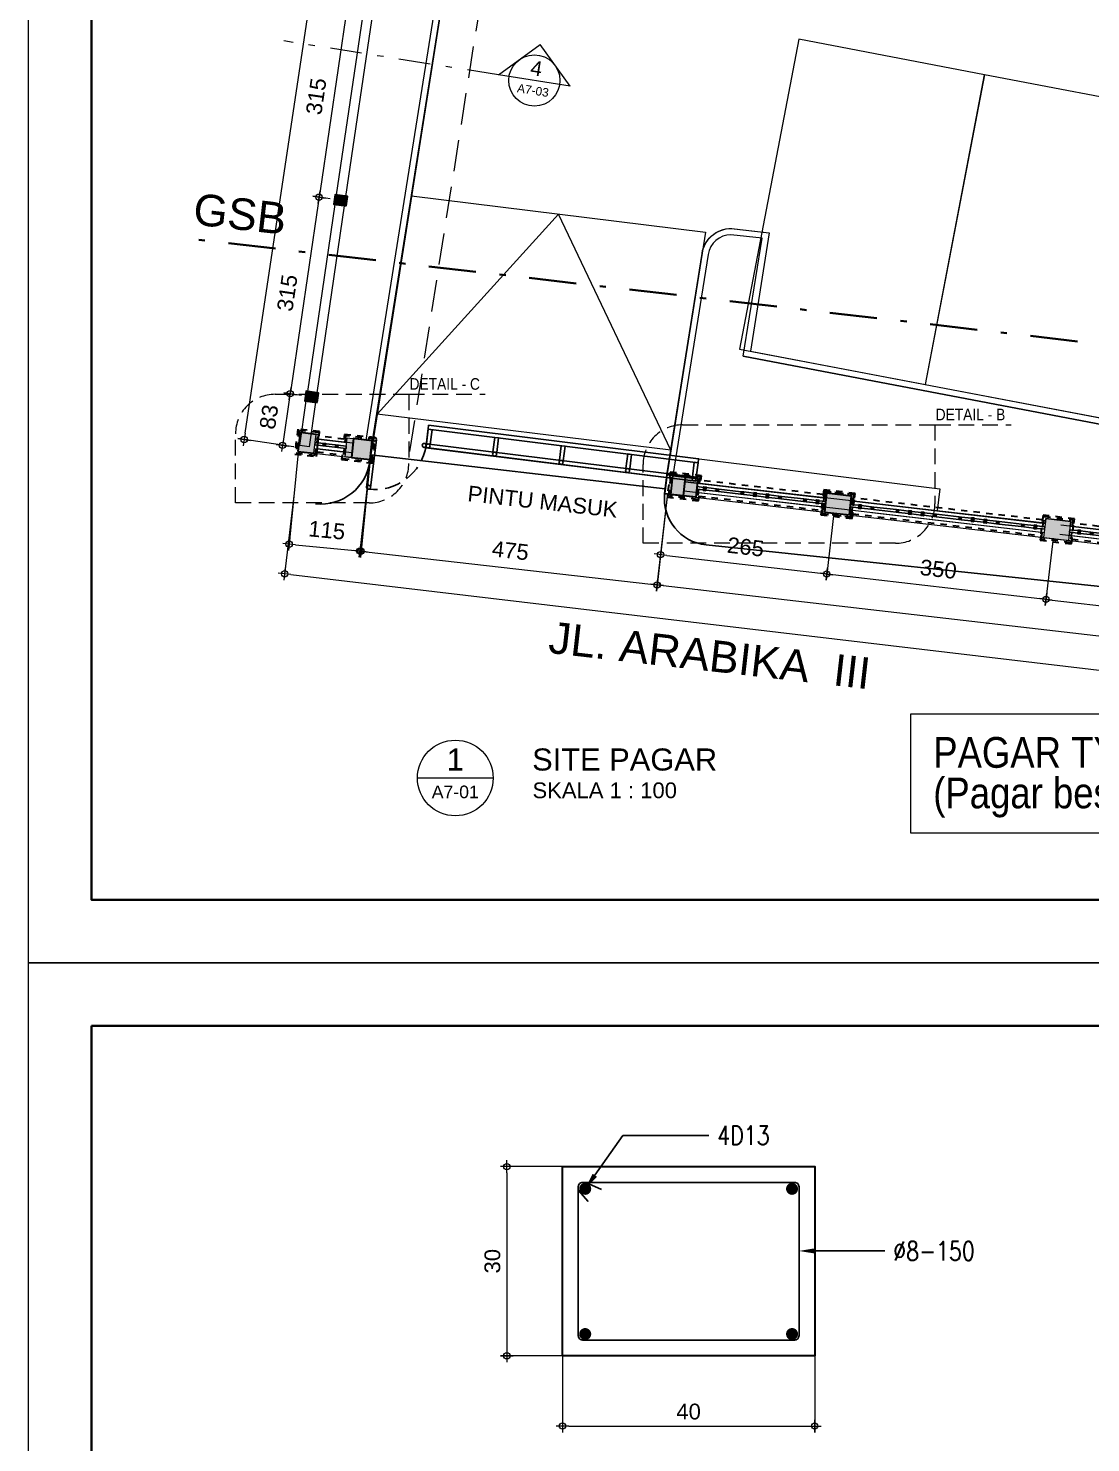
# Model space of a CAD drawing. Header units: millimetres. Extents: x -11 to 1625, y -267 to 195.
# Drawn here: x 827.21 to 844.06, y 55.39 to 77.82 of the extents above; entities that cross this region are included whole.
import ezdxf
from ezdxf import colors
from ezdxf.entities.mleader import LeaderData, LeaderLine
from ezdxf.enums import TextEntityAlignment as Align
from ezdxf.math import Vec2, Vec3

# ---------------------------------------------------------------- set-up
doc = ezdxf.new("R2010")
doc.units = ezdxf.units.MM
for name, pattern in [('DASHDOT', [1, 0.5, -0.25, 0, -0.25]), ('DASHED2', [0.375, 0.25, -0.125]), ('HIDDEN', [0.375, 0.25, -0.125])]:
    doc.linetypes.add(name, pattern=pattern)
for name, color, linetype, lineweight in [('batas jalan', 3, 'Continuous', 25), ('CONCRETE', 8, 'Continuous', 5), ('DIMENSI', 8, 'Continuous', 9), ('dinding', 5, 'Continuous', 15), ('GRS KOP', 1, 'Continuous', 35), ('GSB', 1, 'DASHDOT', 35), ('KOLOM', 1, 'Continuous', 30), ('kop', 7, 'Continuous', 20), ('lan', 7, 'Continuous', 15), ('not', 7, 'Continuous', 20), ('PAGAR', 4, 'Continuous', 18), ('TEXT KETERANGAN', 7, 'Continuous', 9), ('u', 6, 'Continuous', 20)]:
    doc.layers.add(name, color=color, linetype=linetype, lineweight=lineweight)
doc.layers.add('BESI', color=10, linetype='Continuous')
doc.styles.add('ATTR', font='romans.shx', dxfattribs={"width": 0.8, "height": 1.735066})
doc.styles.add('BARU', font='complex.shx')
doc.styles.add('ISO', font='arial.ttf', dxfattribs={"width": 0.85})
doc.styles.add('S', font='SIMPLEX', dxfattribs={"width": 1.1})
doc.styles.get("Standard").update_dxf_attribs({"font": 'ARIALUNI.TTF'})
doc.dimstyles.new('SK-10', dxfattribs={"dimtxt": 0.25, "dimasz": 0.1, "dimexe": 0.1, "dimexo": 0, "dimgap": 0.1, "dimtad": 1, "dimdec": 0, "dimlfac": 10, "dimzin": 12, "dimdsep": 46, "dimtxsty": 'Standard', "dimblk": 'BULAT', "dimcen": 0.1, "dimdle": 0.1, "dimclrd": 256, "dimclre": 256, "dimclrt": 256, "dimadec": 0, "dimazin": 3, "dimtfac": 1, "dimtdec": 0, "dimtix": 1, "dimtofl": 0, "dimtmove": 0, "dimatfit": 3, "dimldrblk": 'BULAT', "dimfxl": 0, "dimtolj": 1, "dimtzin": 0, "dimlwd": -1, "dimlwe": -1, "dimarcsym": 0})
doc.dimstyles.new('SK100', dxfattribs={"dimtxt": 0.25, "dimasz": 0.1, "dimexe": 0.1, "dimexo": 0, "dimgap": 0.15, "dimtad": 1, "dimdec": 0, "dimlfac": 100, "dimzin": 12, "dimdsep": 46, "dimtxsty": 'Standard', "dimblk": 'BULAT', "dimcen": 0.1, "dimclrd": 256, "dimclre": 256, "dimclrt": 256, "dimadec": 0, "dimazin": 3, "dimtfac": 1, "dimtdec": 0, "dimtofl": 0, "dimtmove": 0, "dimatfit": 3, "dimldrblk": 'BULAT', "dimfxl": 0, "dimtolj": 1, "dimtzin": 0, "dimlwd": -1, "dimlwe": -1, "dimarcsym": 0})

# ---------------------------------------------------------------- blocks, each defined once
blk = doc.blocks.new('kop')
at = {"layer": 'GRS KOP'}
blk.add_lwpolyline([(1, 54), (83, 54), (83, 1), (1, 1)], close=True, dxfattribs=at)
at = {"layer": 'kop', "color": 7}
for p, q in [((84, 55), (0, 55)), ((0, 55), (0, 0)), ((0, 0), (84, 0))]:
    blk.add_line(p, q, dxfattribs=at)
at = {"layer": 'kop', "style": 'BARU', "flags": 4}
for p, height in [((73.8, 5.4), 0.35), ((80.303, 5.382), 0.25), ((73.8, 4.9), 0.35), ((80.303, 4.882), 0.25), ((73.8, 4.4), 0.35), ((80.303, 4.382), 0.25)]:
    blk.add_attdef('-', p, '', height=height, dxfattribs=at)
at = {"layer": 'kop', "flags": 4}
for tag, p in [('AR-00', (78.057, 2.648)), ('00', (81.238, 2.647))]:
    blk.add_attdef(tag, text='', height=0.35, dxfattribs=at).set_placement(p, align=Align.MIDDLE)
blk = doc.blocks.new('BULAT')
for p, q in [((-1, 0), (1, 0)), ((0, -1), (0, 1))]:
    blk.add_line(p, q)
blk.add_circle((0, 0), 0.5)
blk = doc.blocks.new('*D3001')
at = {"layer": 'Defpoints', "color": 0}
for p in [(835.684, 59.769), (834.802, 56.769), (835.684, 56.769)]:
    blk.add_point(p, dxfattribs=at)
at = {"layer": 'u'}
for p, q in [((835.684, 59.769), (834.702, 59.769)), ((834.802, 59.669), (834.802, 56.869)), ((835.684, 56.769), (834.702, 56.769))]:
    blk.add_line(p, q, dxfattribs=at)
at = {"layer": 'u', "xscale": 0.1, "yscale": 0.1, "zscale": 0.1}
for p, rotation in [((834.802, 59.769), 90), ((834.802, 56.769), 270)]:
    blk.add_blockref('BULAT', p, dxfattribs=dict(at, rotation=rotation))
at = {"layer": 'u', "insert": (834.574, 58.269), "char_height": 0.25, "attachment_point": 5, "rotation": 90}
blk.add_mtext('\\A1;30', dxfattribs=at)
blk = doc.blocks.new('*D3002')
at = {"layer": 'Defpoints', "color": 0}
for p in [(835.684, 56.769), (839.684, 56.769), (839.684, 55.656)]:
    blk.add_point(p, dxfattribs=at)
at = {"layer": 'u'}
for p, q in [((835.684, 56.769), (835.684, 55.556)), ((839.684, 56.769), (839.684, 55.556)), ((835.784, 55.656), (839.584, 55.656))]:
    blk.add_line(p, q, dxfattribs=at)
at = {"layer": 'u', "xscale": 0.1, "yscale": 0.1, "zscale": 0.1, "rotation": 180}
blk.add_blockref('BULAT', (835.684, 55.656), dxfattribs=at)
at = {"layer": 'u', "xscale": 0.1, "yscale": 0.1, "zscale": 0.1}
blk.add_blockref('BULAT', (839.684, 55.656), dxfattribs=at)
at = {"layer": 'u', "insert": (837.684, 55.884), "char_height": 0.25, "attachment_point": 5}
blk.add_mtext('\\A1;40', dxfattribs=at)
blk = doc.blocks.new('Ndtpd')
blk.add_line((0.747, 0), (-0.747, 0))
blk.add_circle((0, 0), 0.747)
at = {"flags": 4}
for tag, height, p in [('NO', 0.5, (0, 0.148)), ('NOLBR', 0.3, (0, -0.398))]:
    blk.add_attdef(tag, text='', height=height, dxfattribs=at).set_placement(p, align=Align.CENTER)
for tag, p, height in [('NDTPD', (1.516, 0.148), 0.5), ('SKALA', (1.523, -0.398), 0.3)]:
    blk.add_attdef(tag, p, '', height=height, dxfattribs=at)
blk = doc.blocks.new('PINTU GERBANG2')
for points in [[(-0.011, 5.135), (-0.008, 5.135), (-0.008, 0.822), (-0.011, 0.822)], [(0.055, 5.135), (-0.008, 5.135), (-0.008, 0.822), (0.055, 0.822)], [(0.286, 5.135), (0.055, 5.135), (0.055, 5.072), (0.286, 5.072)], [(0.286, 5.135), (0.349, 5.135), (0.349, 0.822), (0.286, 0.822)], [(0.286, 4.072), (0.055, 4.072), (0.055, 4.01), (0.286, 4.01)], [(0.286, 3.01), (0.055, 3.01), (0.055, 2.947), (0.286, 2.947)], [(0.286, 1.947), (0.055, 1.947), (0.055, 1.885), (0.286, 1.885)], [(0.286, 0.885), (0.055, 0.885), (0.055, 0.822), (0.286, 0.822)]]:
    blk.add_lwpolyline(points, close=True)
for points in [[(0.024, 0.822), (0.298, 0.822)], [(-0.749, 0.028), (0.025, 0.028)], [(0.025, -0.034), (-0.749, -0.034)]]:
    blk.add_lwpolyline(points)
for centre in [(0.024, 5.104), (0.024, 4.041), (0.024, 2.979), (0.024, 1.916), (0.024, 0.854), (0.024, 0.791), (-0.744, -0.003), (0.025, -0.003), (0.025, -0.065)]:
    blk.add_circle(centre, 0.0313)
at = {"linetype": 'DASHED2'}
blk.add_arc((0.051, -0.003), 0.826, 91.7603, 180, dxfattribs=at)
blk = doc.blocks.new('PAGAR TYPE B')
at = {"layer": 'CONCRETE'}
for points in [[(-1.5, 0.175), (-1.65, 0.175), (-1.65, -0.025), (-1.5, -0.025)], [(1.65, 0.175), (1.5, 0.175), (1.5, -0.025), (1.65, -0.025)]]:
    blk.add_hatch(color=256, dxfattribs=at).paths.add_polyline_path(points)
at = {"layer": 'dinding'}
for points in [[(-1.5, 0.15), (1.5, 0.15)], [(-1.5, 0), (1.5, 0)]]:
    blk.add_lwpolyline(points, dxfattribs=at)
at = {"layer": 'KOLOM'}
for points in [[(-1.65, -0.025), (-1.5, -0.025), (-1.5, 0.175), (-1.65, 0.175)], [(1.5, -0.025), (1.65, -0.025), (1.65, 0.175), (1.5, 0.175)]]:
    blk.add_lwpolyline(points, close=True, dxfattribs=at)
blk = doc.blocks.new('DENAH PAGAR TYPE A1')
at = {"layer": 'CONCRETE'}
for points in [[(-1.95, -0.075), (-1.55, -0.075), (-1.55, 0.225), (-1.95, 0.225)], [(1.55, -0.075), (1.95, -0.075), (1.95, 0.225), (1.55, 0.225)]]:
    blk.add_hatch(color=256, dxfattribs=at).paths.add_polyline_path(points)
at = {"layer": 'BESI'}
for points in [[(-1.42, 0.095), (-1.55, 0.095), (-1.55, 0.055), (-1.42, 0.055)], [(-1.22, 0.095), (-1.38, 0.095), (-1.38, 0.055), (-1.22, 0.055)], [(-0.82, 0.095), (-1.18, 0.095), (-1.18, 0.055), (-0.82, 0.055)], [(-0.62, 0.095), (-0.78, 0.095), (-0.78, 0.055), (-0.62, 0.055)], [(-0.42, 0.095), (-0.58, 0.095), (-0.58, 0.055), (-0.42, 0.055)], [(-0.22, 0.095), (-0.38, 0.095), (-0.38, 0.055), (-0.22, 0.055)], [(0.18, 0.095), (-0.18, 0.095), (-0.18, 0.055), (0.18, 0.055)], [(0.38, 0.095), (0.22, 0.095), (0.22, 0.055), (0.38, 0.055)], [(0.58, 0.095), (0.42, 0.095), (0.42, 0.055), (0.58, 0.055)], [(0.78, 0.095), (0.62, 0.095), (0.62, 0.055), (0.78, 0.055)], [(1.18, 0.095), (0.82, 0.095), (0.82, 0.055), (1.18, 0.055)], [(1.38, 0.095), (1.22, 0.095), (1.22, 0.055), (1.38, 0.055)], [(1.55, 0.095), (1.42, 0.095), (1.42, 0.055), (1.55, 0.055)]]:
    blk.add_lwpolyline(points, close=True, dxfattribs=at)
for points in [[(-1.42, 0.045), (-1.38, 0.045), (-1.38, 0.105), (-1.42, 0.105), (-1.42, 0.045), (-1.38, 0.105), (-1.42, 0.105), (-1.38, 0.045)], [(-1.22, 0.095), (-1.18, 0.095), (-1.18, 0.055), (-1.22, 0.055), (-1.22, 0.095), (-1.18, 0.055), (-1.18, 0.095), (-1.22, 0.055)], [(-0.82, 0.095), (-0.78, 0.095), (-0.78, 0.055), (-0.82, 0.055), (-0.82, 0.095), (-0.78, 0.055), (-0.78, 0.095), (-0.82, 0.055)], [(-0.62, 0.045), (-0.58, 0.045), (-0.58, 0.105), (-0.62, 0.105), (-0.62, 0.045), (-0.58, 0.105), (-0.62, 0.105), (-0.58, 0.045)], [(-0.42, 0.045), (-0.38, 0.045), (-0.38, 0.105), (-0.42, 0.105), (-0.42, 0.045), (-0.38, 0.105), (-0.42, 0.105), (-0.38, 0.045)], [(-0.22, 0.095), (-0.18, 0.095), (-0.18, 0.055), (-0.22, 0.055), (-0.22, 0.095), (-0.18, 0.055), (-0.18, 0.095), (-0.22, 0.055)], [(0.18, 0.095), (0.22, 0.095), (0.22, 0.055), (0.18, 0.055), (0.18, 0.095), (0.22, 0.055), (0.22, 0.095), (0.18, 0.055)], [(0.38, 0.045), (0.42, 0.045), (0.42, 0.105), (0.38, 0.105), (0.38, 0.045), (0.42, 0.105), (0.38, 0.105), (0.42, 0.045)], [(0.58, 0.045), (0.62, 0.045), (0.62, 0.105), (0.58, 0.105), (0.58, 0.045), (0.62, 0.105), (0.58, 0.105), (0.62, 0.045)], [(0.78, 0.095), (0.82, 0.095), (0.82, 0.055), (0.78, 0.055), (0.78, 0.095), (0.82, 0.055), (0.82, 0.095), (0.78, 0.055)], [(1.18, 0.095), (1.22, 0.095), (1.22, 0.055), (1.18, 0.055), (1.18, 0.095), (1.22, 0.055), (1.22, 0.095), (1.18, 0.055)], [(1.38, 0.045), (1.42, 0.045), (1.42, 0.105), (1.38, 0.105), (1.38, 0.045), (1.42, 0.105), (1.38, 0.105), (1.42, 0.045)]]:
    blk.add_lwpolyline(points, dxfattribs=at)
at = {"layer": 'dinding'}
for points in [[(-1.95, -0.075), (-1.55, -0.075), (-1.55, 0.225), (-1.95, 0.225)], [(1.55, -0.075), (1.95, -0.075), (1.95, 0.225), (1.55, 0.225)]]:
    blk.add_lwpolyline(points, close=True, dxfattribs=at)
at = {"layer": 'KOLOM', "linetype": 'DASHED2', "ltscale": 0.25}
for points in [[(1.5, -0.05), (1.5, -0.125), (2, -0.125), (2, 0.275), (1.5, 0.275), (1.5, 0.2), (-1.5, 0.2), (-1.5, 0.275), (-2, 0.275), (-2, -0.125), (-1.5, -0.125), (-1.5, -0.05), (1.5, -0.05)], [(-1.52, -0.105), (-1.98, -0.105), (-1.98, 0.255), (-1.52, 0.255)], [(1.98, -0.105), (1.52, -0.105), (1.52, 0.255), (1.98, 0.255)]]:
    blk.add_lwpolyline(points, close=True, dxfattribs=at)
at = {"layer": 'PAGAR'}
for p, q in [((1.55, 0.15), (-1.55, 0.15)), ((1.55, 0), (-1.55, 0))]:
    blk.add_line(p, q, dxfattribs=at)
blk = doc.blocks.new('DENAH PAGAR TYPEA2')
h = blk.add_hatch(color=256)
h.paths.add_polyline_path([(-1.026, -0.025), (-1.426, -0.025), (-1.426, 0.275), (-1.026, 0.275)], flags=17)
h.paths.add_polyline_path([(-1.426, -0.025), (-1.026, -0.025), (-1.026, 0.275), (-1.426, 0.275)])
at = {"layer": 'CONCRETE'}
for points in [[(-1.026, -0.025), (-1.426, -0.025), (-1.426, 0.275), (-1.026, 0.275)], [(1.026, -0.025), (1.426, -0.025), (1.426, 0.275), (1.026, 0.275)]]:
    blk.add_hatch(color=256, dxfattribs=at).paths.add_polyline_path(points)
at = {"layer": 'BESI'}
for points in [[(-0.92, 0.145), (-1.026, 0.145), (-1.026, 0.105), (-0.92, 0.105)], [(-0.72, 0.145), (-0.88, 0.145), (-0.88, 0.105), (-0.72, 0.105)], [(-0.32, 0.145), (-0.68, 0.145), (-0.68, 0.105), (-0.32, 0.105)], [(-0.12, 0.145), (-0.28, 0.145), (-0.28, 0.105), (-0.12, 0.105)], [(0.08, 0.145), (-0.08, 0.145), (-0.08, 0.105), (0.08, 0.105)], [(0.12, 0.145), (0.28, 0.145), (0.28, 0.105), (0.12, 0.105)], [(0.32, 0.145), (0.68, 0.145), (0.68, 0.105), (0.32, 0.105)], [(0.72, 0.145), (0.88, 0.145), (0.88, 0.105), (0.72, 0.105)], [(0.92, 0.145), (1.026, 0.145), (1.026, 0.105), (0.92, 0.105)]]:
    blk.add_lwpolyline(points, close=True, dxfattribs=at)
for points in [[(-0.92, 0.095), (-0.88, 0.095), (-0.88, 0.155), (-0.92, 0.155), (-0.92, 0.095), (-0.88, 0.155), (-0.92, 0.155), (-0.88, 0.095)], [(-0.72, 0.145), (-0.68, 0.145), (-0.68, 0.105), (-0.72, 0.105), (-0.72, 0.145), (-0.68, 0.105), (-0.68, 0.145), (-0.72, 0.105)], [(-0.72, 0.145), (-0.68, 0.145), (-0.68, 0.105), (-0.72, 0.105), (-0.72, 0.145), (-0.68, 0.105), (-0.68, 0.145), (-0.72, 0.105)], [(-0.32, 0.145), (-0.28, 0.145), (-0.28, 0.105), (-0.32, 0.105), (-0.32, 0.145), (-0.28, 0.105), (-0.28, 0.145), (-0.32, 0.105)], [(-0.32, 0.145), (-0.28, 0.145), (-0.28, 0.105), (-0.32, 0.105), (-0.32, 0.145), (-0.28, 0.105), (-0.28, 0.145), (-0.32, 0.105)], [(-0.12, 0.095), (-0.08, 0.095), (-0.08, 0.155), (-0.12, 0.155), (-0.12, 0.095), (-0.08, 0.155), (-0.12, 0.155), (-0.08, 0.095)], [(0.08, 0.095), (0.12, 0.095), (0.12, 0.155), (0.08, 0.155), (0.08, 0.095), (0.12, 0.155), (0.08, 0.155), (0.12, 0.095)], [(0.28, 0.145), (0.32, 0.145), (0.32, 0.105), (0.28, 0.105), (0.28, 0.145), (0.32, 0.105), (0.32, 0.145), (0.28, 0.105)], [(0.28, 0.145), (0.32, 0.145), (0.32, 0.105), (0.28, 0.105), (0.28, 0.145), (0.32, 0.105), (0.32, 0.145), (0.28, 0.105)], [(0.72, 0.145), (0.68, 0.145), (0.68, 0.105), (0.72, 0.105), (0.72, 0.145), (0.68, 0.105), (0.68, 0.145), (0.72, 0.105)], [(0.72, 0.145), (0.68, 0.145), (0.68, 0.105), (0.72, 0.105), (0.72, 0.145), (0.68, 0.105), (0.68, 0.145), (0.72, 0.105)], [(0.92, 0.095), (0.88, 0.095), (0.88, 0.155), (0.92, 0.155), (0.92, 0.095), (0.88, 0.155), (0.92, 0.155), (0.88, 0.095)]]:
    blk.add_lwpolyline(points, dxfattribs=at)
at = {"layer": 'dinding'}
for points in [[(-1.426, -0.025), (-1.026, -0.025), (-1.026, 0.275), (-1.426, 0.275)], [(1.426, -0.025), (1.026, -0.025), (1.026, 0.275), (1.426, 0.275)]]:
    blk.add_lwpolyline(points, close=True, dxfattribs=at)
at = {"layer": 'KOLOM', "linetype": 'DASHED2', "ltscale": 0.25}
blk.add_lwpolyline([(-0.976, 0.25), (-0.976, 0.325), (-1.476, 0.325), (-1.476, -0.075), (-0.976, -0.075), (-0.976, 0), (0.976, 0), (0.976, -0.075), (1.476, -0.075), (1.476, 0.325), (0.976, 0.325), (0.976, 0.25), (-0.976, 0.25)], dxfattribs=at)
for points in [[(-0.996, -0.055), (-1.456, -0.055), (-1.456, 0.305), (-0.996, 0.305)], [(0.996, -0.055), (1.456, -0.055), (1.456, 0.305), (0.996, 0.305)]]:
    blk.add_lwpolyline(points, close=True, dxfattribs=at)
at = {"layer": 'KOLOM'}
for points in [[(-1.026, -0.025), (-1.426, -0.025), (-1.426, 0.275), (-1.026, 0.275)], [(1.026, -0.025), (1.426, -0.025), (1.426, 0.275), (1.026, 0.275)]]:
    blk.add_lwpolyline(points, close=True, dxfattribs=at)
at = {"layer": 'lan'}
blk.add_line((1.476, -0.08), (1.476, -0.075), dxfattribs=at)
at = {"layer": 'PAGAR'}
for p, q in [((1.026, 0.2), (-1.026, 0.2)), ((1.026, 0.05), (-1.026, 0.05))]:
    blk.add_line(p, q, dxfattribs=at)
blk = doc.blocks.new('denah pagar a3')
at = {"layer": 'CONCRETE'}
for points in [[(-0.649, -0.025), (-0.249, -0.025), (-0.249, 0.275), (-0.649, 0.275)], [(0.249, 0.275), (0.497, 0.275), (0.498, -0.025), (0.249, -0.025)]]:
    blk.add_hatch(color=256, dxfattribs=at).paths.add_polyline_path(points)
at = {"layer": 'BESI'}
for points in [[(-0.249, 0.145), (0.249, 0.145), (0.249, 0.105), (-0.249, 0.105), (-0.249, 0.145)], [(-0.12, 0.145), (-0.08, 0.145), (-0.08, 0.105), (-0.12, 0.105), (-0.12, 0.145), (-0.08, 0.105), (-0.08, 0.145), (-0.12, 0.105)], [(0.08, 0.145), (0.12, 0.145), (0.12, 0.105), (0.08, 0.105), (0.08, 0.145), (0.12, 0.105), (0.12, 0.145), (0.08, 0.105)]]:
    blk.add_lwpolyline(points, dxfattribs=at)
at = {"layer": 'dinding'}
blk.add_lwpolyline([(-0.649, -0.025), (-0.249, -0.025), (-0.249, 0.275), (-0.649, 0.275)], close=True, dxfattribs=at)
blk.add_lwpolyline([(0.249, 0.275), (0.497, 0.275), (0.498, -0.025), (0.249, -0.025), (0.249, 0.275)], dxfattribs=at)
at = {"layer": 'KOLOM', "linetype": 'DASHED2', "ltscale": 0.25}
blk.add_lwpolyline([(0.199, 0.25), (0.199, 0.325), (0.547, 0.325), (0.548, -0.075), (0.199, -0.075), (0.199, 0), (-0.199, 0), (-0.199, -0.075), (-0.699, -0.075), (-0.699, 0.325), (-0.199, 0.325), (-0.199, 0.25), (0.199, 0.25)], dxfattribs=at)
for points in [[(-0.219, -0.055), (-0.679, -0.055), (-0.679, 0.305), (-0.219, 0.305)], [(0.219, 0.305), (0.527, 0.305), (0.528, -0.055), (0.219, -0.055)]]:
    blk.add_lwpolyline(points, close=True, dxfattribs=at)
at = {"layer": 'PAGAR'}
for p, q in [((0.249, 0.2), (-0.249, 0.2)), ((0.249, 0.05), (-0.249, 0.05))]:
    blk.add_line(p, q, dxfattribs=at)
blk = doc.blocks.new('*D3328')
at = {"layer": 'Defpoints', "color": 0}
for p in [(832.634, 70.975), (837.351, 70.438), (837.186, 68.991)]:
    blk.add_point(p, dxfattribs=at)
at = {"layer": 'u'}
for p, q in [((832.634, 70.975), (832.458, 69.429)), ((837.351, 70.438), (837.175, 68.892)), ((832.569, 69.517), (837.087, 69.002))]:
    blk.add_line(p, q, dxfattribs=at)
at = {"layer": 'u', "xscale": 0.1, "yscale": 0.1, "zscale": 0.1}
for p, rotation in [((832.469, 69.528), 173.5027027527604), ((837.186, 68.991), 353.5027027527605)]:
    blk.add_blockref('BULAT', p, dxfattribs=dict(at, rotation=rotation))
at = {"layer": 'u', "insert": (834.859, 69.535), "char_height": 0.25, "attachment_point": 5, "rotation": 353.5027}
blk.add_mtext('\\A1;475', dxfattribs=at)
blk = doc.blocks.new('*D3318')
at = {"layer": 'Defpoints', "color": 0}
for p in [(837.351, 70.438), (839.986, 70.133), (839.874, 69.165)]:
    blk.add_point(p, dxfattribs=at)
at = {"layer": 'u'}
for p, q in [((837.351, 70.438), (837.227, 69.37)), ((839.986, 70.133), (839.863, 69.066)), ((837.338, 69.458), (839.775, 69.177))]:
    blk.add_line(p, q, dxfattribs=at)
at = {"layer": 'u', "xscale": 0.1, "yscale": 0.1, "zscale": 0.1}
for p, rotation in [((837.239, 69.47), 173.4063570294475), ((839.874, 69.165), 353.4063570294475)]:
    blk.add_blockref('BULAT', p, dxfattribs=dict(at, rotation=rotation))
at = {"layer": 'u', "insert": (838.588, 69.593), "char_height": 0.25, "attachment_point": 5, "rotation": 353.4064}
blk.add_mtext('\\A1;265', dxfattribs=at)
blk = doc.blocks.new('*D3319')
at = {"layer": 'Defpoints', "color": 0}
for p in [(839.986, 70.133), (843.463, 69.731), (843.351, 68.763)]:
    blk.add_point(p, dxfattribs=at)
at = {"layer": 'u'}
for p, q in [((839.986, 70.133), (839.863, 69.066)), ((843.463, 69.731), (843.339, 68.664)), ((839.973, 69.154), (843.252, 68.775))]:
    blk.add_line(p, q, dxfattribs=at)
at = {"layer": 'u', "xscale": 0.1, "yscale": 0.1, "zscale": 0.1}
for p, rotation in [((839.874, 69.165), 173.4063570292633), ((843.351, 68.763), 353.4063570292634)]:
    blk.add_blockref('BULAT', p, dxfattribs=dict(at, rotation=rotation))
at = {"layer": 'u', "insert": (841.644, 69.24), "char_height": 0.25, "attachment_point": 5, "rotation": 353.4064}
blk.add_mtext('\\A1;350', dxfattribs=at)
blk = doc.blocks.new('*D3320')
at = {"layer": 'Defpoints', "color": 0}
for p in [(843.463, 69.731), (846.94, 69.329), (846.828, 68.361)]:
    blk.add_point(p, dxfattribs=at)
at = {"layer": 'u'}
for p, q in [((843.463, 69.731), (843.339, 68.664)), ((846.94, 69.329), (846.816, 68.262)), ((843.45, 68.752), (846.728, 68.373))]:
    blk.add_line(p, q, dxfattribs=at)
at = {"layer": 'u', "xscale": 0.1, "yscale": 0.1, "zscale": 0.1}
for p, rotation in [((843.351, 68.763), 173.4063570292633), ((846.828, 68.361), 353.4063570292634)]:
    blk.add_blockref('BULAT', p, dxfattribs=dict(at, rotation=rotation))
at = {"layer": 'u', "insert": (845.121, 68.838), "char_height": 0.25, "attachment_point": 5, "rotation": 353.4064}
blk.add_mtext('\\A1;350', dxfattribs=at)
blk = doc.blocks.new('*D3325')
at = {"layer": 'Defpoints', "color": 0}
for p in [(837.351, 70.438), (860, 67.821), (859.833, 66.374)]:
    blk.add_point(p, dxfattribs=at)
at = {"layer": 'u'}
for p, q in [((837.351, 70.438), (837.172, 68.892)), ((837.283, 68.98), (859.734, 66.386)), ((860, 67.821), (859.822, 66.275))]:
    blk.add_line(p, q, dxfattribs=at)
at = {"layer": 'u', "xscale": 0.1, "yscale": 0.1, "zscale": 0.1}
for p, rotation in [((837.184, 68.991), 173.4084176327862), ((859.833, 66.374), 353.4084176327862)]:
    blk.add_blockref('BULAT', p, dxfattribs=dict(at, rotation=rotation))
at = {"layer": 'u', "insert": (848.54, 67.959), "char_height": 0.25, "attachment_point": 5, "rotation": 353.4084}
blk.add_mtext('\\A1;2280', dxfattribs=at)
blk = doc.blocks.new('*D3316')
at = {"layer": 'Defpoints', "color": 0}
for p in [(831.494, 71.092), (832.635, 70.98), (832.491, 69.526)]:
    blk.add_point(p, dxfattribs=at)
at = {"layer": 'u'}
for p, q in [((831.494, 71.092), (831.34, 69.539)), ((832.635, 70.98), (832.481, 69.426)), ((831.45, 69.629), (832.391, 69.536))]:
    blk.add_line(p, q, dxfattribs=at)
at = {"layer": 'u', "xscale": 0.1, "yscale": 0.1, "zscale": 0.1}
for p, rotation in [((831.35, 69.638), 174.3611965901366), ((832.491, 69.526), 354.3611965901366)]:
    blk.add_blockref('BULAT', p, dxfattribs=dict(at, rotation=rotation))
at = {"layer": 'u', "insert": (831.948, 69.858), "char_height": 0.25, "attachment_point": 5, "rotation": 354.3612}
blk.add_mtext('\\A1;115', dxfattribs=at)
blk = doc.blocks.new('*D3317')
at = {"layer": 'Defpoints', "color": 0}
for p in [(831.43, 70.446), (865.787, 66.376), (865.636, 65.097)]:
    blk.add_point(p, dxfattribs=at)
at = {"layer": 'u'}
for p, q in [((831.43, 70.446), (831.267, 69.067)), ((831.378, 69.155), (865.536, 65.109)), ((865.787, 66.376), (865.624, 64.998))]:
    blk.add_line(p, q, dxfattribs=at)
at = {"layer": 'u', "xscale": 0.1, "yscale": 0.1, "zscale": 0.1}
for p, rotation in [((831.278, 69.167), 173.2451053639517), ((865.636, 65.097), 353.2451053639516)]:
    blk.add_blockref('BULAT', p, dxfattribs=dict(at, rotation=rotation))
at = {"layer": 'u', "insert": (848.49, 67.408), "char_height": 0.25, "attachment_point": 5, "rotation": 353.2451}
blk.add_mtext('\\A1;3460', dxfattribs=at)
blk = doc.blocks.new('*D3336')
at = {"layer": 'Defpoints', "color": 0}
for p in [(832.526, 78.219), (831.825, 75.138), (832.067, 75.103)]:
    blk.add_point(p, dxfattribs=at)
at = {"layer": 'u'}
for p, q in [((832.462, 78.229), (832.185, 78.269)), ((832.27, 78.156), (831.84, 75.237)), ((832.003, 75.112), (831.726, 75.153))]:
    blk.add_line(p, q, dxfattribs=at)
at = {"layer": 'u', "xscale": 0.1, "yscale": 0.1, "zscale": 0.1}
for p, rotation in [((832.284, 78.255), 81.62178836845614), ((831.825, 75.138), 261.6217883684562)]:
    blk.add_blockref('BULAT', p, dxfattribs=dict(at, rotation=rotation))
at = {"layer": 'u', "insert": (831.78, 76.737), "char_height": 0.25, "attachment_point": 5, "rotation": 81.6218}
blk.add_mtext('\\A1;315', dxfattribs=at)
blk = doc.blocks.new('*D3337')
at = {"layer": 'Defpoints', "color": 0}
for p in [(832.067, 75.103), (831.366, 72.022), (831.608, 71.986)]:
    blk.add_point(p, dxfattribs=at)
at = {"layer": 'u'}
for p, q in [((832.003, 75.112), (831.726, 75.153)), ((831.811, 75.039), (831.381, 72.121)), ((831.544, 71.996), (831.267, 72.037))]:
    blk.add_line(p, q, dxfattribs=at)
at = {"layer": 'u', "xscale": 0.1, "yscale": 0.1, "zscale": 0.1}
for p, rotation in [((831.825, 75.138), 81.62178836845614), ((831.366, 72.022), 261.6217883684561)]:
    blk.add_blockref('BULAT', p, dxfattribs=dict(at, rotation=rotation))
at = {"layer": 'u', "insert": (831.321, 73.621), "char_height": 0.25, "attachment_point": 5, "rotation": 81.6218}
blk.add_mtext('\\A1;315', dxfattribs=at)
blk = doc.blocks.new('*D3338')
at = {"layer": 'Defpoints', "color": 0}
for p in [(834.995, 100.373), (835.775, 100.256), (831.418, 71.179)]:
    blk.add_point(p, dxfattribs=at)
at = {"layer": 'u'}
for p, q in [((830.652, 71.395), (834.98, 100.274)), ((835.775, 100.256), (834.896, 100.388)), ((831.418, 71.179), (830.538, 71.311))]:
    blk.add_line(p, q, dxfattribs=at)
at = {"layer": 'u', "xscale": 0.1, "yscale": 0.1, "zscale": 0.1}
for p, rotation in [((834.995, 100.373), 81.47708135882777), ((830.637, 71.296), 261.4770813588278)]:
    blk.add_blockref('BULAT', p, dxfattribs=dict(at, rotation=rotation))
at = {"layer": 'u', "insert": (832.541, 85.876), "char_height": 0.25, "attachment_point": 5, "rotation": 81.4771}
blk.add_mtext('\\A1;2940', dxfattribs=at)
blk = doc.blocks.new('*D3339')
at = {"layer": 'Defpoints', "color": 0}
for p in [(831.544, 71.996), (831.244, 71.205), (831.422, 71.178)]:
    blk.add_point(p, dxfattribs=at)
at = {"layer": 'u'}
for p, q in [((831.544, 71.996), (831.267, 72.037)), ((831.352, 71.924), (831.259, 71.304)), ((831.422, 71.178), (831.145, 71.22))]:
    blk.add_line(p, q, dxfattribs=at)
at = {"layer": 'u', "xscale": 0.1, "yscale": 0.1, "zscale": 0.1}
for p, rotation in [((831.366, 72.022), 81.47708135882803), ((831.244, 71.205), 261.477081358828)]:
    blk.add_blockref('BULAT', p, dxfattribs=dict(at, rotation=rotation))
at = {"layer": 'u', "insert": (831.03, 71.655), "char_height": 0.25, "attachment_point": 5, "rotation": 81.4771}
blk.add_mtext('\\A1;83', dxfattribs=at)
blk = doc.blocks.new('Npa')
for p, q in [((-0.849, 0), (0, 0.849)), ((0.849, 0), (0, 0.849)), ((0.849, 0), (-0.849, 0))]:
    blk.add_line(p, q)
blk.add_circle((0, 0), 0.6)
at = {"color": 5, "style": 'S', "width": 0.75, "flags": 4}
blk.add_attdef('NO', text='', height=0.3, dxfattribs=at).set_placement((0.005, 0.113), align=Align.CENTER)
at = {"style": 'S', "width": 0.75, "flags": 4}
blk.add_attdef('NOLBR', text='', height=0.2, dxfattribs=at).set_placement((0.005, -0.334), align=Align.CENTER)

msp = doc.modelspace()

# ---------------------------------------------------------------- linework, layer by layer
at = {"linetype": 'Continuous'}
for p, q in [((836.0565186, 59.5161634), (836.3012424, 59.4069806)), ((835.9379824, 59.3927124), (836.0925186, 59.2161634))]:
    msp.add_line(p, q, dxfattribs=at)
for points in [[(837.6843765, 59.5193109), (836.0043765, 59.5193109, 0.4142135624), (835.9343765, 59.4493109), (835.9343765, 58.4520395), (835.9343765, 57.0893109, 0.4142135624), (836.0043765, 57.0193109), (837.6843765, 57.0193109)], [(837.6843765, 59.5193109), (839.3643765, 59.5193109, -0.4142135624), (839.4343765, 59.4493109), (839.4343765, 58.4520395), (839.4343765, 57.0893109, -0.4142135624), (839.3643765, 57.0193109), (837.6843765, 57.0193109)]]:
    msp.add_lwpolyline(points, format="xyb", dxfattribs=at)
at = {"color": 4, "const_width": 0.0945}
for points in [[(836.0922686, 59.4161634, -1), (835.9967686, 59.4161634, -1)], [(839.2764843, 59.4161634, 1), (839.3719843, 59.4161634, 1)], [(836.0922686, 57.1143055, 1), (835.9967686, 57.1143055, 1)], [(839.2764843, 57.1143055, -1), (839.3719843, 57.1143055, -1)]]:
    msp.add_lwpolyline(points, format="xyb", close=True, dxfattribs=at)
at = {"layer": 'batas jalan'}
for p, q in [((832.6334578, 70.9701377), (832.6343745, 70.9780677)), ((837.9612417, 69.6256341), (859.4982768, 67.3582911)), ((837.9612417, 69.6256341), (859.4982768, 67.3582911))]:
    msp.add_line(p, q, dxfattribs=at)
for centre, radius, start, end in [((831.8513357, 71.0605444), 0.78733, 263.99023981, 353.40635703), ((838.0386547, 70.3609641), 0.7393937, 173.99027013, 263.99023981)]:
    msp.add_arc(centre, radius, start, end, dxfattribs=at)
at = {"layer": 'dinding'}
msp.add_lwpolyline([(831.5180268, 71.2015242), (831.6221575, 71.9085559), (831.7705566, 71.8866999), (831.666455, 71.1798651), (831.5180268, 71.2015242)], dxfattribs=at)
at = {"layer": 'GSB', "ltscale": 1.5}
msp.add_line((869.2795906, 69.9131661), (829.7896709, 74.4778657), dxfattribs=at)
at = {"layer": 'KOLOM'}
for points in [[(831.4897636, 71.1075094), (831.7877793, 71.0730613), (831.8222273, 71.371077), (831.5242117, 71.405525)], [(832.3363588, 71.0125158), (832.6343745, 70.9780677), (832.6688226, 71.2760834), (832.3708069, 71.3105314)], [(837.3032864, 70.4383811), (837.601302, 70.403933), (837.6357501, 70.7019487), (837.3377345, 70.7363968)], [(839.6843765, 56.7693109), (835.6843765, 56.7693109), (835.6843765, 59.7693109), (839.6843765, 59.7693109)], [(839.6843765, 56.7693109), (835.6843765, 56.7693109), (835.6843765, 59.7693109), (839.6843765, 59.7693109)]]:
    msp.add_lwpolyline(points, close=True, dxfattribs=at)
at = {"layer": 'lan', "linetype": 'HIDDEN', "ltscale": 2}
for p, q in [((834.3779539, 82.0644603), (832.6429865, 71.0525716)), ((834.9706427, 81.9710798), (833.2356754, 70.9591911))]:
    msp.add_line(p, q, dxfattribs=at)
at = {"layer": 'lan'}
for p, q in [((831.7877793, 71.0730613), (832.3363588, 71.0125158)), ((837.601302, 70.403933), (859.7564875, 67.8429816)), ((837.601302, 70.403933), (859.7564875, 67.8429816))]:
    msp.add_line(p, q, dxfattribs=at)
msp.add_lwpolyline([(837.3999648, 71.126932), (832.745076, 71.700537), (833.2900701, 75.1596305), (837.9496322, 74.5819632)], close=True, dxfattribs=at)
msp.add_lwpolyline([(837.3999648, 71.126932), (835.6198512, 74.8707969), (832.745076, 71.700537)], dxfattribs=at)
at = {"layer": 'not', "linetype": 'DASHDOT'}
msp.add_line((834.6717097, 77.0784834), (831.2673518, 77.6148536), dxfattribs=at)
at = {"layer": 'not', "linetype": 'HIDDEN'}
for points in [[(831.1263258, 72.0133035), (833.2471645, 72.0133035), (833.2471645, 70.9173349, -0.4142135624), (832.6206046, 70.290775), (830.4997659, 70.290775), (830.4997659, 71.3867437, -0.4142135624)], [(837.5881564, 71.5287054), (841.5891471, 71.5287054), (841.5891471, 70.2771694, -0.4142135624), (840.9625872, 69.6506096), (836.9615965, 69.6506096), (836.9615965, 70.9021455, -0.4142135624)]]:
    msp.add_lwpolyline(points, format="xyb", close=True, dxfattribs=at)
for points in [[(833.2471645, 72.0133035), (834.4564705, 72.0133035)], [(841.5891471, 71.5287054), (842.798453, 71.5287054)]]:
    msp.add_lwpolyline(points, dxfattribs=at)
at = {"layer": 'PAGAR'}
for p, q in [((832.3449708, 71.0870197), (831.7965158, 71.1486423)), ((832.3621949, 71.2360275), (831.8139422, 71.2994009)), ((837.3118984, 70.512885), (832.6429865, 71.0525716)), ((840.2920549, 70.1684042), (837.6099141, 70.4784369)), ((840.2920549, 70.1684042), (837.6099141, 70.4784369)), ((840.309279, 70.3174121), (837.6271381, 70.6274448)), ((840.309279, 70.3174121), (837.6271381, 70.6274448)), ((843.2894355, 69.9729313), (840.6072946, 70.282964)), ((843.2894355, 69.9729313), (840.6072946, 70.282964)), ((843.2722115, 69.8239234), (840.5900706, 70.1339561)), ((843.2722115, 69.8239234), (840.5900706, 70.1339561)), ((846.252368, 69.4794426), (843.5702271, 69.7894753)), ((846.252368, 69.4794426), (843.5702271, 69.7894753)), ((846.2695921, 69.6284504), (843.5874512, 69.9384832)), ((846.2695921, 69.6284504), (843.5874512, 69.9384832))]:
    msp.add_line(p, q, dxfattribs=at)
msp.add_lwpolyline([(834.3779356, 82.0643482), (832.6688226, 71.2760834), (832.569484, 71.2875661), (834.2887271, 82.0775081), (834.3779356, 82.0643482)], dxfattribs=at)
msp.add_lwpolyline([(837.3377345, 70.7363968), (837.8970536, 74.2464839, -0.3686530558), (838.3602482, 74.6417139), (838.9620608, 74.5752726), (838.6629276, 72.6980193), (859.1160971, 68.7947702), (859.7604411, 72.1711563), (860.2091792, 72.119286, -0.4248675146), (860.6189997, 71.5826467), (860.1424822, 68.4576087)], format="xyb", dxfattribs=at)
at = {"layer": 'TEXT KETERANGAN', "color": 6}
msp.add_lwpolyline([(841.2053828, 66.9484353), (853.0284974, 66.9484353), (853.0284974, 65.0530522), (841.2053828, 65.0530522)], close=True, dxfattribs=at)
at = {"layer": 'u'}
for points in [[(864.7578632, 67.5668626), (866.5100673, 76.7484769), (860.5477945, 77.8943952), (850.6723829, 79.4680047), (850.4363415, 77.986693), (843.0297828, 79.1669001), (843.2658242, 80.6482118), (834.3779539, 82.0644603), (832.6429865, 71.0525716), (837.3118984, 70.512885), (837.8970536, 74.2464839, -0.3686530558), (838.3602482, 74.6417139), (838.9620608, 74.5752726), (838.6629276, 72.6980193), (859.1160971, 68.7947702), (859.7604411, 72.1711563), (860.2091792, 72.119286, -0.4248675146), (860.6189997, 71.5826467), (860.0889513, 68.1065492)], [(837.3377345, 70.7363968), (837.8970536, 74.2464839, -0.4016928095), (838.4141064, 74.6386114), (838.9620608, 74.5752726), (838.6629276, 72.6980193), (859.1160971, 68.7947702)], [(837.3955395, 71.0465595), (837.8970536, 74.2464839, -0.3686530558), (838.3602482, 74.6417139), (838.9620608, 74.5752726), (838.6629276, 72.6980193), (859.1160971, 68.7947702), (859.7604411, 72.1711563), (860.2091792, 72.119286, -0.4248675146), (860.6189997, 71.5826467), (860.0889513, 68.1065492)], [(859.1938989, 68.6802698), (838.551321, 72.6196654), (838.849232, 74.4892481), (838.3551752, 74.543793, 0.3647763378), (837.9937203, 74.2310804), (837.4350629, 70.7251464), (837.6357054, 70.7019538), (837.6271381, 70.6274448), (839.8622555, 70.3690842), (839.8708675, 70.4435881), (840.2682217, 70.3976573), (840.2596097, 70.3231534), (843.3391048, 69.9671899), (843.3477168, 70.0416938), (843.745071, 69.995763), (843.736459, 69.9212591), (846.8159541, 69.5652956)]]:
    msp.add_lwpolyline(points, format="xyb", dxfattribs=at)
for points in [[(834.3779362, 82.0643481), (832.6688226, 71.2760834)], [(838.551321, 72.6196654), (859.1938989, 68.6802698)], [(837.3873201, 71.0475785), (841.6670564, 70.517)], [(846.8159541, 69.5652956), (843.736459, 69.9212591), (843.745071, 69.995763), (843.3477168, 70.0416938), (843.3391048, 69.9671899), (840.2596097, 70.3231534), (840.2682217, 70.3976573), (839.8708675, 70.4435881), (839.8622555, 70.3690842), (837.6271381, 70.6274448), (837.6357054, 70.7019538), (837.3377345, 70.7363967)], [(841.6670564, 70.517), (841.6263873, 70.1651655), (840.2596097, 70.3231534), (840.2682217, 70.3976573), (839.8708675, 70.4435881), (839.8622555, 70.3690842)]]:
    msp.add_lwpolyline(points, dxfattribs=at)
for points in [[(838.4922126, 72.7305983), (841.4390319, 72.1682322), (842.3763088, 77.0795978), (839.4294895, 77.6419639)], [(841.4371065, 72.1685996), (844.3839258, 71.6062335), (845.3212027, 76.5175991), (842.3743834, 77.0799652)]]:
    msp.add_lwpolyline(points, close=True, dxfattribs=at)

# ---------------------------------------------------------------- block references
at = {"xscale": -1, "rotation": 353.4063570293081}
msp.add_blockref('denah pagar a3', (831.9928889, 71.0773845), dxfattribs=at)
for name, p, rotation in [('DENAH PAGAR TYPEA2', (838.8197257, 70.2882601), 353.4063570293707), ('DENAH PAGAR TYPE A1', (841.7821332, 69.9961638), 353.4063570292613), ('DENAH PAGAR TYPE A1', (845.2589825, 69.5942696), 353.4063570292613)]:
    msp.add_blockref(name, p, dxfattribs=dict(rotation=rotation))
at = {"layer": 'BESI', "xscale": -1, "rotation": 262.9328393242158}
msp.add_blockref('PINTU GERBANG2', (832.7032549, 71.2767588), dxfattribs=at)
at = {"layer": 'DIMENSI', "rotation": 81.62178836845953}
for p in [(832.4699494, 76.6354734), (832.0109729, 73.5190908)]:
    msp.add_blockref('PAGAR TYPE B', p, dxfattribs=at)
at = {"layer": 'kop'}
for p in [(827.2141618, 63), (827.2141618, 8)]:
    msp.add_blockref('kop', p, dxfattribs=at)
at = {"layer": 'not'}
ref = msp.add_blockref('Npa', (835.238701, 76.9891517), dxfattribs=dict(at, xscale=0.6764483917510224, yscale=0.6764483917510226, zscale=0.6764483917510226, rotation=351.0464233251871))
ref.add_attrib('NO', '4', dxfattribs={"layer": '0', "height": 0.2367569, "rotation": 351.04642333, "flags": 4}).set_placement((835.2537717, 77.0640922), align=Align.CENTER)
ref.add_attrib('NOLBR', 'A7-03', dxfattribs={"layer": '0', "height": 0.13528968, "rotation": 351.04642333, "flags": 4}).set_placement((835.2066974, 76.7653104), align=Align.CENTER)
ref = msp.add_blockref('Ndtpd', (833.9848821, 65.9297506), dxfattribs=dict(at, xscale=0.803212851405533, yscale=0.803212851405533, zscale=0.803212851405533))
ref.add_attrib('NO', '1', dxfattribs={"layer": '0', "height": 0.35, "flags": 4}).set_placement((833.9845549, 66.0482765), align=Align.CENTER)
ref.add_attrib('NDTPD', 'SITE PAGAR', (835.2025667, 66.0482765), dxfattribs={"layer": '0', "height": 0.35, "flags": 4})
ref.add_attrib('NOLBR', 'A7-01', dxfattribs={"layer": '0', "height": 0.2, "flags": 4}).set_placement((833.9845549, 65.6097807), align=Align.CENTER)
ref.add_attrib('SKALA', 'SKALA 1 : 100', (835.2083668, 65.6097807), dxfattribs={"layer": '0', "height": 0.25, "flags": 4})

# ---------------------------------------------------------------- texts
at = {"layer": 'not', "attachment_point": 1}
for s, width, heights, insert, char_height, rotation in [('\\pi1.9254;GSB', 5.253610777, [0], (827.9545009, 75.4230865), 0.5, 353.50149442), ('\\pi0.040053;PINTU MASUK', 2.439246343, [0], (834.1577482, 70.5726572), 0.25, 353.66668956), ('\\pi0.10583;JL. ARABIKA  III', 5.253610777, [0.5085266], (835.3976768, 68.424958), 0.5, 353.50149442)]:
    msp.add_mtext_dynamic_manual_height_columns(s, width=width, gutter_width=12.5, heights=heights, dxfattribs=dict(at, insert=insert, char_height=char_height, rotation=rotation))
at = {"layer": 'TEXT KETERANGAN', "style": 'ISO', "width": 0.85}
for s, height, p in [('DETAIL - C', 0.18382629, (833.2593817, 72.0854499)), ('DETAIL - B', 0.18382629, (841.6013643, 71.6008517)), ('PAGAR TYPE A', 0.487448577, (841.5625314, 66.0921508)), ('(Pagar besi T=130 cm dari paving halaman)', 0.487448577, (841.5625314, 65.4497843))]:
    msp.add_text(s, height=height, dxfattribs=at).set_placement(p)

# ---------------------------------------------------------------- dimensions: what is measured, and where the dimension line sits
at = {"layer": 'u'}
for p1, p2, distance, picture, middle in [((831.4179431, 71.1786908), (835.7754955, 100.256186), 0.7895509, '*D3338', (832.5412262, 85.8756146)), ((831.4936662, 71.0921422), (832.6345162, 70.9795008), -1.4608591, '*D3316', (831.9478404, 69.8584159)), ((832.6339921, 70.9749667), (837.3508013, 70.4377796), -1.4560941, '*D3328', (834.8589896, 69.534983)), ((831.4298584, 70.4458871), (865.7872238, 66.3764487), -1.2880311, '*D3317', (848.489707, 67.4078783)), ((837.3508013, 70.4377796), (860.0004282, 67.8205004), -1.4560961, '*D3325', (848.5403485, 67.9585619)), ((837.3508013, 70.4377796), (839.9859615, 70.1331774), -0.9744472, '*D3318', (838.5883793, 69.5933682)), ((839.9859615, 70.1331774), (843.4628108, 69.7312832), -0.9744472, '*D3319', (841.6443841, 69.24012)), ((843.4628108, 69.7312832), (846.9396601, 69.3293889), -0.9744472, '*D3320', (845.1212334, 68.8382257))]:
    dim = msp.add_aligned_dim(p1=p1, p2=p2, distance=distance, dimstyle='SK100', dxfattribs=at)
    dim.commit()
    dim.dimension.update_dxf_attribs({"geometry": picture, "text_midpoint": middle})
for p1, p2, distance, picture, middle in [((832.5263052, 78.2191634), (832.0673288, 75.1027808), -0.2446575, '*D3336', (831.7800059, 76.7370873)), ((832.0673288, 75.1027808), (831.6083523, 71.9863982), -0.2446575, '*D3337', (831.3210295, 73.6207047)), ((831.5443848, 71.9958192), (831.4218424, 71.1781065), -0.1799994, '*D3339', (831.0304405, 71.6548004))]:
    dim = msp.add_aligned_dim(p1=p1, p2=p2, distance=distance, dimstyle='SK100', override={"dimfxlon": 1, "dimarcsym": 1}, dxfattribs=at)
    dim.commit()
    dim.dimension.update_dxf_attribs({"geometry": picture, "text_midpoint": middle})
dim = msp.add_linear_dim(base=(834.8020015, 56.7693109), p1=(835.6843765, 59.7693109), p2=(835.6843765, 56.7693109), angle=90, dimstyle='SK-10', dxfattribs=at)
dim.commit()
dim.dimension.update_dxf_attribs({"geometry": '*D3001', "text_midpoint": (834.574273, 58.2693109)})
dim = msp.add_linear_dim(base=(839.6843765, 55.6561983), p1=(835.6843765, 56.7693109), p2=(839.6843765, 56.7693109), dimstyle='SK-10', dxfattribs=at)
dim.commit()
dim.dimension.update_dxf_attribs({"geometry": '*D3002', "text_midpoint": (837.6843765, 55.6561983), "dimtype": 160})

# ---------------------------------------------------------------- leaders
at = {"layer": 'TEXT KETERANGAN'}
ml = msp.add_multileader_mtext('Standard', dxfattribs=at)
ml.set_content('{\\C90;4D13}', color=256, style='ATTR')
ml.set_leader_properties()
ml.build(insert=Vec2(0, 0))
ml.multileader.update_dxf_attribs({"text_left_attachment_type": 2, "text_right_attachment_type": 2, "dogleg_length": 2.367, "arrow_head_size": 0.2637542})
ctx = ml.context
ctx.base_point, ctx.char_height, ctx.arrow_head_size, ctx.landing_gap_size, ctx.plane_origin = Vec3(838.0039133, 60.2630971), 0.3, 0.2637542, 0.1318771, Vec3(838.9791039, 61.8464236)
ctx.left_attachment, ctx.right_attachment = 2, 2
notes = []
notes.append((ctx, [(0, (1, 1, 0), (836.6432063, 60.2630971), (1, 0), 1.360707, [(0, [(836.0445186, 59.4161634)], 0, [])])]))
ctx.mtext.insert, ctx.mtext.flow_direction = Vec3(838.1357904, 60.4130971), 5
ml = msp.add_multileader_mtext('Standard', dxfattribs=at)
ml.set_content('{\\C90;%%C8-150}', color=256, style='ATTR')
ml.set_leader_properties()
ml.build(insert=Vec2(0, 0))
ml.multileader.update_dxf_attribs({"text_left_attachment_type": 2, "text_right_attachment_type": 2, "dogleg_length": 2.367, "arrow_head_size": 0.2637542})
ctx = ml.context
ctx.base_point, ctx.char_height, ctx.arrow_head_size, ctx.landing_gap_size, ctx.plane_origin = Vec3(840.7950835, 58.4318642), 0.3, 0.2637542, 0.1318771, Vec3(841.7600716, 59.3359986)
ctx.left_attachment, ctx.right_attachment = 2, 2
notes.append((ctx, [(0, (1, 1, 0), (840.1101273, 58.4318642), (1, 0), 0.6849562, [(0, [(839.4343765, 58.4318642)], 0, [])])]))
ctx.mtext.insert, ctx.mtext.flow_direction = Vec3(840.9269606, 58.5818642), 5
for ctx, leaders in notes:
    for number, flags, end, landing, length, lines in leaders:
        leader = LeaderData()
        leader.index, (leader.has_last_leader_line, leader.has_dogleg_vector, leader.attachment_direction) = number, flags
        leader.last_leader_point, leader.dogleg_vector, leader.dogleg_length = Vec3(end), Vec3(landing), length
        for number, points, colour, breaks in lines:
            line = LeaderLine()
            line.index, line.vertices, line.color, line.breaks = number, Vec3.list(points), colors.encode_raw_color(colour), breaks
            leader.lines.append(line)
        ctx.leaders.append(leader)

doc.saveas('drawing.dxf')
